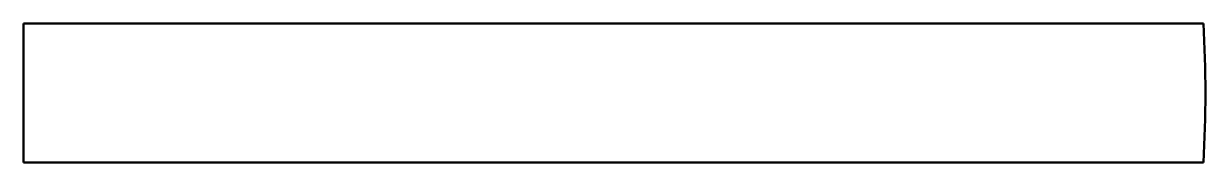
# Model space of a CAD drawing. Header units: millimetres. Extents: x 0 to 425, y 0 to 50.
import ezdxf

# ---------------------------------------------------------------- set-up
doc = ezdxf.new("R2010")
doc.units = ezdxf.units.MM
doc.layers.add('IV_OUTER_PROFILE', color=7, linetype='Continuous', lineweight=50)

msp = doc.modelspace()

# ---------------------------------------------------------------- linework, layer by layer
at = {"layer": 'IV_OUTER_PROFILE'}
for p, q in [((0, 0), (0, 50)), ((0, 50), (424.31, 50)), ((424.31, 0), (0, 0))]:
    msp.add_line(p, q, dxfattribs=at)
msp.add_arc((-25, 25), 450, 356.8153, 3.1847, dxfattribs=at)

doc.saveas('drawing.dxf')
